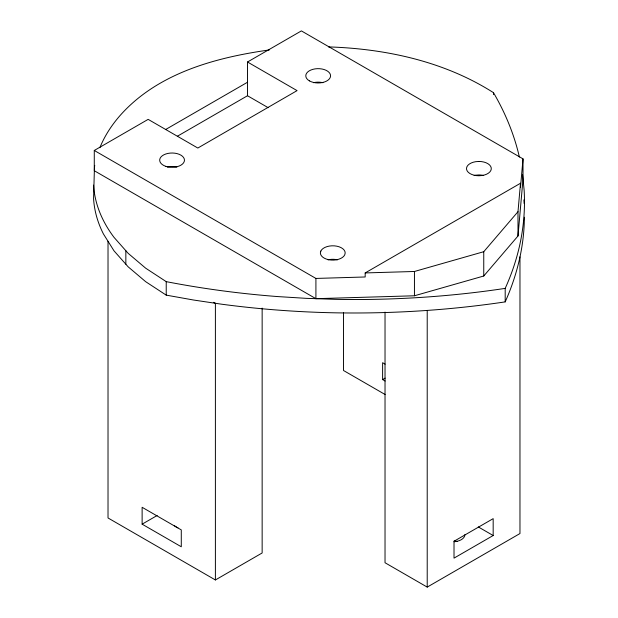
<?xml version="1.0" encoding="UTF-8"?>
<svg xmlns="http://www.w3.org/2000/svg" width="618" height="618" viewBox="0 0 618 618"><rect width="100%" height="100%" fill="white"/><g stroke="black" fill="none" stroke-linecap="round" stroke-linejoin="round"><path stroke-width="0.93" d="M524.373 217.212C524.226 246.412 517.065 275.288 505.192 301.885C448.846 310.29 391.812 313.851 334.856 312.816A592.33 341.978 0 0 1 221.36 304.164L193.604 300.031L166.227 295.134L145.663 281.677L128.165 266.837L114.021 250.854L103.438 233.983A248.544 143.492 0 0 1 93.573 198.61L94.454 167.177A248.544 143.492 0 0 1 94.747 165.392M517.992 235.991L517.992 211.696L520.503 183.252L365.176 272.932L365.176 276.98L315.914 278.432L94.276 150.468L94.276 170.715L315.914 298.679L414.446 295.775L483.755 276.007L517.992 235.991L523.013 179.104L523.013 158.865L301.383 30.9L247.501 62.001L247.501 95.744L177.374 136.238M523.013 158.865L520.503 187.3L520.503 183.252M365.176 272.932L414.446 271.48L483.755 251.711L517.992 211.696M94.276 150.468L148.15 119.367L197.83 148.042L297.065 90.622L247.501 62.001M165.686 129.486L247.501 82.248M385.107 364.149L382.612 362.704L382.612 379.576L385.114 378.131M142.125 524.164L181.283 546.775L181.283 529.904L142.125 507.293L142.125 524.164L157.157 515.489M108.019 241.283L108.019 517.969L215.396 579.962L262.148 552.971L262.148 308.096M493.172 535.52L454.014 558.131L454.014 541.26L493.172 518.649L493.172 535.52L478.286 526.93M385.029 312.09L385.029 562.743L427.216 587.1L519.97 533.543L519.97 256.864M269.363 49.942C215.265 57.567 157.42 73.218 119.946 115.674A248.544 143.492 0 0 0 99.877 147.687M328.467 46.898C385.964 48.737 444.52 61.445 493.504 92.685A592.33 341.978 0 0 1 519.383 157.065M247.501 95.744L268.158 107.671M382.612 379.576L385.107 381.02M385.13 394.523L343.523 370.506L343.523 312.662M213.728 302.318L215.396 303.276L215.396 579.962M522.542 174.454L524.126 190.043A592.33 341.978 0 0 1 505.192 288.382A592.33 341.978 0 0 1 334.856 299.321L306.242 298.347L277.745 296.578A592.33 341.978 0 0 1 166.227 281.638L145.663 268.181L128.165 253.341L114.021 237.358A248.544 143.492 0 0 1 93.573 185.114M505.192 288.382L505.192 301.885M493.504 92.685L493.504 94.608M483.755 251.711L483.755 276.007M427.216 310.414L427.216 587.1M414.446 271.48L414.446 295.775M315.914 278.432L315.914 298.679M166.227 281.638L166.227 295.134M125.848 250.715L125.848 264.21M328.042 259.838A12.399 7.161 0 0 1 337.528 259.838M474.153 175.489A12.399 7.161 0 0 1 475.682 175.188L478.896 174.94A12.399 7.161 0 0 1 483.639 175.489M167.323 167.053A12.399 7.161 0 0 1 176.81 167.053M313.434 82.696A12.399 7.161 0 0 1 322.92 82.696M523.879 199.861A592.33 341.978 0 0 1 524.126 203.538M454.122 541.051A12.399 7.161 0 0 1 457.243 541.53M177.976 527.834A12.399 7.161 0 0 1 174.346 525.547M464.898 534.647A12.399 7.161 0 0 1 454.122 541.747M320.812 251.101L320.387 252.955A12.399 7.161 0 0 0 331.171 260.054A12.399 7.161 0 0 0 344.759 254.809L345.184 252.955A12.399 7.161 0 0 0 334.408 245.856A12.399 7.161 0 0 0 320.812 251.101M478.896 161.445L475.682 161.692A12.399 7.161 0 0 0 466.605 169.533A12.399 7.161 0 0 0 478.896 175.759L482.102 175.512A12.399 7.161 0 0 0 491.186 167.671A12.399 7.161 0 0 0 478.896 161.445M165.871 166.366A12.399 7.161 0 0 0 184.465 160.17A12.399 7.161 0 0 0 165.871 153.967A12.399 7.161 0 0 0 165.871 166.366M309.409 80.873A12.399 7.161 0 0 0 330.151 77.667A12.399 7.161 0 0 0 314.964 68.899A12.399 7.161 0 0 0 309.409 80.873"/></g></svg>
